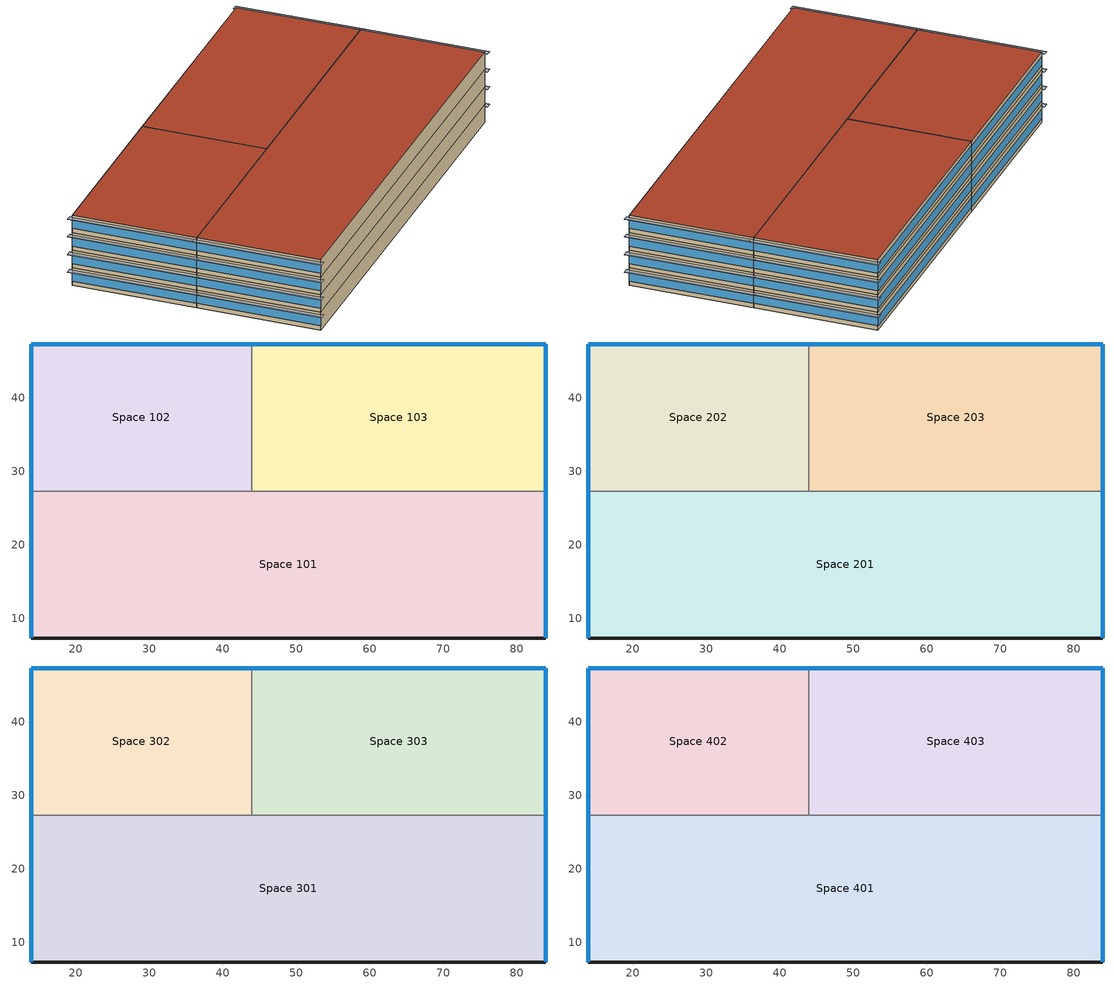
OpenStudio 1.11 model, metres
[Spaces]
Space 101
 floor ground: 83.94,27.33 83.94,7.33 13.94,7.33 13.94,27.33 z0
 wall outside: 13.94,27.33 13.94,7.33 83.94,7.33 83.94,27.33 z0:3
 wall to Space 102: 43.94,27.33 13.94,27.33 z0:3
 wall to Space 103: 83.94,27.33 43.94,27.33 z0:3
 window: 13.94,27.31 13.94,7.36 / 83.94,7.36 83.94,27.31 z0.75:2.25
Space 102
 floor ground: 43.94,47.33 43.94,27.33 13.94,27.33 13.94,47.33 z0
 wall outside: 43.94,47.33 13.94,47.33 13.94,27.33 z0:3
 wall to Space 103: 43.94,27.33 43.94,47.33 z0:3
 window: 43.92,47.33 13.97,47.33 / 13.94,47.31 13.94,27.36 z0.75:2.25
Space 103
 floor ground: 83.94,47.33 83.94,27.33 43.94,27.33 43.94,47.33 z0
 wall outside: 83.94,27.33 83.94,47.33 43.94,47.33 z0:3
 window: 83.94,27.36 83.94,47.31 / 83.92,47.33 43.97,47.33 z0.75:2.25
Space 201
 floor to Space 101: 83.94,27.33 83.94,7.33 13.94,7.33 13.94,27.33 z3
 wall outside: 13.94,27.33 13.94,7.33 83.94,7.33 83.94,27.33 z3:6
 wall to Space 202: 43.94,27.33 13.94,27.33 z3:6
 wall to Space 203: 83.94,27.33 43.94,27.33 z3:6
 window: 83.94,7.36 83.94,27.31 / 13.94,27.31 13.94,7.36 z3.75:5.25
Space 202
 floor to Space 102: 43.94,47.33 43.94,27.33 13.94,27.33 13.94,47.33 z3
 wall outside: 43.94,47.33 13.94,47.33 13.94,27.33 z3:6
 wall to Space 203: 43.94,27.33 43.94,47.33 z3:6
 window: 43.92,47.33 13.97,47.33 / 13.94,47.31 13.94,27.36 z3.75:5.25
Space 203
 floor to Space 103: 83.94,47.33 83.94,27.33 43.94,27.33 43.94,47.33 z3
 wall outside: 83.94,27.33 83.94,47.33 43.94,47.33 z3:6
 window: 83.92,47.33 43.97,47.33 / 83.94,27.36 83.94,47.31 z3.75:5.25
Space 301
 floor to Space 201: 83.94,27.33 83.94,7.33 13.94,7.33 13.94,27.33 z6
 wall outside: 13.94,27.33 13.94,7.33 83.94,7.33 83.94,27.33 z6:9
 wall to Space 302: 43.94,27.33 13.94,27.33 z6:9
 wall to Space 303: 83.94,27.33 43.94,27.33 z6:9
 window: 83.94,7.36 83.94,27.31 / 13.94,27.31 13.94,7.36 z6.75:8.25
Space 302
 floor to Space 202: 43.94,47.33 43.94,27.33 13.94,27.33 13.94,47.33 z6
 wall outside: 43.94,47.33 13.94,47.33 13.94,27.33 z6:9
 wall to Space 303: 43.94,27.33 43.94,47.33 z6:9
 window: 43.92,47.33 13.97,47.33 / 13.94,47.31 13.94,27.36 z6.75:8.25
Space 303
 floor to Space 203: 83.94,47.33 83.94,27.33 43.94,27.33 43.94,47.33 z6
 wall outside: 83.94,27.33 83.94,47.33 43.94,47.33 z6:9
 window: 83.92,47.33 43.97,47.33 / 83.94,27.36 83.94,47.31 z6.75:8.25
Space 401
 floor to Space 301: 83.94,27.33 83.94,7.33 13.94,7.33 13.94,27.33 z9
 wall outside: 13.94,27.33 13.94,7.33 83.94,7.33 83.94,27.33 z9:12
 wall to Space 402: 43.94,27.33 13.94,27.33 z9:12
 wall to Space 403: 83.94,27.33 43.94,27.33 z9:12
 window: 83.94,7.36 83.94,27.31 / 13.94,27.31 13.94,7.36 z9.75:11.25
 roof outside: 83.94,7.33 83.94,27.33 13.94,27.33 13.94,7.33 z12
Space 402
 floor to Space 302: 43.94,47.33 43.94,27.33 13.94,27.33 13.94,47.33 z9
 wall outside: 43.94,47.33 13.94,47.33 13.94,27.33 z9:12
 wall to Space 403: 43.94,27.33 43.94,47.33 z9:12
 window: 43.92,47.33 13.97,47.33 / 13.94,47.31 13.94,27.36 z9.75:11.25
 roof outside: 43.94,27.33 43.94,47.33 13.94,47.33 13.94,27.33 z12
Space 403
 floor to Space 303: 83.94,47.33 83.94,27.33 43.94,27.33 43.94,47.33 z9
 wall outside: 83.94,27.33 83.94,47.33 43.94,47.33 z9:12
 window: 83.94,27.36 83.94,47.31 / 83.92,47.33 43.97,47.33 z9.75:11.25
 roof outside: 83.94,27.33 83.94,47.33 43.94,47.33 43.94,27.33 z12
shading: 84.92,6.91 84.92,27.76 83.94,27.76 83.94,6.91 z5.7; 84.92,6.91 84.92,27.76 83.94,27.76 83.94,6.91 z8.7; 84.92,6.91 84.92,27.76 83.94,27.76 83.94,6.91 z2.7; 84.92,26.91 84.92,47.76 83.94,47.76 83.94,26.91 z11.7; 84.92,26.91 84.92,47.76 83.94,47.76 83.94,26.91 z5.7; 84.92,26.91 84.92,47.76 83.94,47.76 83.94,26.91 z8.7; 84.92,6.91 84.92,27.76 83.94,27.76 83.94,6.91 z11.7; 84.92,26.91 84.92,47.76 83.94,47.76 83.94,26.91 z2.7; 13.94,26.91 13.94,47.76 12.96,47.76 12.96,26.91 z8.7; 13.94,6.91 13.94,27.76 12.96,27.76 12.96,6.91 z8.7; 13.94,26.91 13.94,47.76 12.96,47.76 12.96,26.91 z2.7; 13.94,26.91 13.94,47.76 12.96,47.76 12.96,26.91 z5.7; 13.94,6.91 13.94,27.76 12.96,27.76 12.96,6.91 z2.7; 13.94,6.91 13.94,27.76 12.96,27.76 12.96,6.91 z11.7; 13.94,26.91 13.94,47.76 12.96,47.76 12.96,26.91 z11.7; 13.94,6.91 13.94,27.76 12.96,27.76 12.96,6.91 z5.7
[Building]
Building 1: Space Type=189.1-2009 - Office - OpenOffice - CZ4-8; Default Construction Set=189.1-2009 - CZ5 - Office
[Site]
Site 1
[ClimateZones]
Climate Zone Institution Name 1=ASHRAE; Climate Zone Document Name 1=ANSI/ASHRAE Standard 169; Climate Zone Document Year 1=2006; Climate Zone Institution Name 2=CEC; Climate Zone Document Name 2=California Climate Zone Descriptions; Climate Zone Document Year 2=1995
[DefaultConstructionSet]
189.1-2009 - CZ5 - Office: Default Exterior Surface Constructions=Default Surface Constructions 13; Default Interior Surface Constructions=Default Surface Constructions 14; Default Ground Contact Surface Constructions=Default Surface Constructions 15; Default Exterior SubSurface Constructions=Default Sub Surface Constructions 9; Default Interior SubSurface Constructions=Default Sub Surface Constructions 10; Interior Partition Construction=Interior Partition
[DefaultSurfaceConstructions]
Name | Floor Construction | Wall Construction | Roof Ceiling Construction
Default Surface Constructions 13 | ExtSlabCarpet 4in ClimateZone 1-8 | ASHRAE 189.1-2009 ExtWall Mass ClimateZone 5 | ASHRAE 189.1-2009 ExtRoof IEAD ClimateZone 2-5
Default Surface Constructions 14 | Interior Floor | Interior Wall | Interior Ceiling
Default Surface Constructions 15 | ExtSlabCarpet 4in ClimateZone 1-8 | ExtSlabCarpet 4in ClimateZone 1-8 | ExtSlabCarpet 4in ClimateZone 1-8
[Construction]
ExtSlabCarpet 4in ClimateZone 1-8: MAT-CC05 4 HW CONCRETE, CP02 CARPET PAD
Interior Floor: F16 Acoustic tile, F05 Ceiling air space resistance, M11 100mm lightweight concrete
Interior Wall: G01a 19mm gypsum board, F04 Wall air space resistance, G01a 19mm gypsum board
Interior Ceiling: M11 100mm lightweight concrete, F05 Ceiling air space resistance, F16 Acoustic tile
Exterior Door: F08 Metal surface, I01 25mm insulation board
Interior Window: Clear 3mm
Interior Door; Interior Partition: G05 25mm wood
ASHRAE 189.1-2009 ExtRoof IEAD ClimateZone 2-5: Roof Membrane, Roof Insulation [21], Metal Decking
ASHRAE 189.1-2009 ExtWindow ClimateZone 4-5: Theoretical Glass [207]
ASHRAE 189.1-2009 ExtWall Mass ClimateZone 5: 1IN Stucco, 8IN Concrete HW, Wall Insulation [40], 1/2IN Gypsum
[Material] Thermal Absorptance=0.9
Name | Roughness | Thickness {m} | Conductivity {W/m-K} | Density {kg/m3} | Specific Heat {J/kg-K} | Solar Absorptance | Visible Absorptance
MAT-CC05 4 HW CONCRETE | Rough | 0.1016 | 1.311 | 2240 | 836.8 | 0.85 | 0.85
1IN Stucco | Smooth | 0.0253 | 0.6918 | 1858 | 837 | 0.92 | 0.92
8IN Concrete HW | MediumRough | 0.2033 | 1.7296 | 2243 | 837 | 0.65 | 0.65
1/2IN Gypsum | Smooth | 0.0127 | 0.16 | 784.9 | 830 | 0.4 | 0.4
Roof Membrane | VeryRough | 0.0095 | 0.16 | 1121.29 | 1460 | 0.7 | 0.7
Metal Decking | MediumSmooth | 0.0015 | 45.006 | 7680 | 418.4 | 0.6 | 0.6
F16 Acoustic tile | MediumSmooth | 0.0191 | 0.06 | 368 | 590 | 0.3 | 0.3
M11 100mm lightweight concrete | MediumRough | 0.1016 | 0.53 | 1280 | 840 | 0.5 | 0.5
G01a 19mm gypsum board | MediumSmooth | 0.019 | 0.16 | 800 | 1090 | 0.4 | 0.4
F08 Metal surface | Smooth | 0.0008 | 45.28 | 7824 | 500 | 0.7 | 0.7
I01 25mm insulation board | MediumRough | 0.0254 | 0.03 | 43 | 1210 | 0.6 | 0.6
G05 25mm wood | MediumSmooth | 0.0254 | 0.15 | 608 | 1630 | 0.5 | 0.5
Roof Insulation [21] | MediumRough | 0.2105 | 0.049 | 265 | 836.8 | 0.7 | 0.7
Wall Insulation [40] | MediumRough | 0.0794 | 0.0432 | 91 | 837 | 0.5 | 0.5
[Material:NoMass]
CP02 CARPET PAD: Roughness=Smooth; Thermal Resistance {m2-K/W}=0.1; Thermal Absorptance=0.9; Solar Absorptance=0.8; Visible Absorptance=0.8
[Material:AirGap]
Name | Thermal Resistance {m2-K/W}
F05 Ceiling air space resistance | 0.18
F04 Wall air space resistance | 0.15
[DefaultSubSurfaceConstructions]
Name | Fixed Window Construction | Operable Window Construction | Door Construction | Tubular Daylight Dome Construction | Tubular Daylight Diffuser Construction
Default Sub Surface Constructions 9 | ASHRAE 189.1-2009 ExtWindow ClimateZone 4-5 | ASHRAE 189.1-2009 ExtWindow ClimateZone 4-5 | Exterior Door | Interior Window | Interior Window
Default Sub Surface Constructions 10 | Interior Window | Interior Window | Interior Door
[WindowMaterial:Glazing] Optical Data Type=SpectralAverage; Thickness {m}=0.003; Back Side Solar Reflectance at Normal Incidence=0; Back Side Visible Reflectance at Normal Incidence=0; Infrared Transmittance at Normal Incidence=0; Dirt Correction Factor for Solar and Visible Transmittance=1; Solar Diffusing=No
Name | Solar Transmittance at Normal Incidence | Front Side Solar Reflectance at Normal Incidence | Visible Transmittance at Normal Incidence | Front Side Visible Reflectance at Normal Incidence | Front Side Infrared Hemispherical Emissivity | Back Side Infrared Hemispherical Emissivity | Conductivity {W/m-K}
Clear 3mm | 0.837 | 0.075 | 0.898 | 0.081 | 0.84 | 0.84 | 0.9
Theoretical Glass [207] | 0.3311 | 0.6189 | 0.44 | 0.51 | 0.9 | 0.9 | 0.0133
[SpaceType]
189.1-2009 - Office - OpenOffice - CZ4-8: Default Schedule Set=189.1-2009 - Office - OpenOffice - CZ4-8 Schedule Set; Design Specification Outdoor Air Object=189.1-2009 - Office - OpenOffice - CZ4-8 Ventilation; Standards Building Type=Office; Standards Space Type=OpenOffice
[DefaultScheduleSet]
189.1-2009 - Office - OpenOffice - CZ4-8 Schedule Set: Number of People Schedule=Office Work Occ; People Activity Level Schedule=Office Activity; Lighting Schedule=Office Bldg Light; Electric Equipment Schedule=Office Bldg Equip; Infiltration Schedule=Office Infil Quarter On
[Lights:Definition]
189.1-2009 - Office - OpenOffice - CZ4-8 Lights Definition: Design Level Calculation Method=Watts/Area; Watts per Space Floor Area {W/m2}=10.6563
[Lights]
189.1-2009 - Office - OpenOffice - CZ4-8 Lights: Lights Definition=189.1-2009 - Office - OpenOffice - CZ4-8 Lights Definition; Space or SpaceType=189.1-2009 - Office - OpenOffice - CZ4-8
[DesignSpecification:OutdoorAir]
189.1-2009 - Office - OpenOffice - CZ4-8 Ventilation: Outdoor Air Method=Sum; Outdoor Air Flow per Person {m3/s-person}=0.00943895
[People:Definition]
189.1-2009 - Office - OpenOffice - CZ4-8 People Definition: Number of People Calculation Method=People/Area; People per Space Floor Area {person/m2}=0.0565105; Fraction Radiant=0.3
[People]
189.1-2009 - Office - OpenOffice - CZ4-8 People: People Definition=189.1-2009 - Office - OpenOffice - CZ4-8 People Definition; Space or SpaceType=189.1-2009 - Office - OpenOffice - CZ4-8
[SpaceInfiltration:DesignFlowRate]
189.1-2009 - Office - OpenOffice - CZ4-8 Infiltration: Space or SpaceType=189.1-2009 - Office - OpenOffice - CZ4-8; Design Flow Rate Calculation Method=Flow/ExteriorArea; Flow per Exterior Surface Area {m3/s-m2}=0.000226568
[ElectricEquipment:Definition]
189.1-2009 - Office - OpenOffice - CZ4-8 Electric Equipment Definition: Design Level Calculation Method=Watts/Area; Watts per Space Floor Area {W/m2}=7.64238
[ElectricEquipment]
189.1-2009 - Office - OpenOffice - CZ4-8 Electric Equipment: Electric Equipment Definition=189.1-2009 - Office - OpenOffice - CZ4-8 Electric Equipment Definition; Space or SpaceType=189.1-2009 - Office - OpenOffice - CZ4-8
[BuildingStory] Nominal Floor to Floor Height {m}=3
Name | Nominal Z Coordinate {m}
Building Story 1 | 0
Building Story 2 | 3
Building Story 3 | 6
Building Story 4 | 9
[Space]
Name | Building Story
Space 101; Space 102; Space 103 | Building Story 1
Space 201; Space 202; Space 203 | Building Story 2
Space 301; Space 302; Space 303 | Building Story 3
Space 401; Space 402; Space 403 | Building Story 4
[Schedule:Ruleset]
Name | Default Day Schedule | Summer Design Day Schedule | Winter Design Day Schedule
Office Bldg Light | Office Bldg Light Default Schedule | Office Bldg Light Summer Design Day | Office Bldg Light Winter Design Day
Office Activity | Office Activity Default Schedule | Office Activity Summer Design Day | Office Activity Winter Design Day
Office Infil Quarter On | Office Infil Quarter On Default Schedule | Office Infil Quarter On Summer Design Day | Office Infil Quarter On Winter Design Day
Office Bldg Equip | Office Bldg Equip Default Schedule | Office Bldg Equip Summer Design Day | Office Bldg Equip Winter Design Day
Office Work Occ | Office Bldg Occ Default Schedule | Office Bldg Occ Summer Design Day | Office Bldg Occ Winter Design Day
[Schedule:Day]
Office Bldg Light Default Schedule: 5, 0, 0.05, 7, 0, 0.1, 8, 0, 0.3, 17, 0, 0.9, 18, 0, 0.7, 20, 0, 0.5, 22, 0, 0.3, 23, 0, 0.1, 24, 0, 0.05
Office Bldg Light Summer Design Day; Office Infil Quarter On Rule 1 Day Schedule; Office Bldg Equip Summer Design Day: 24, 0, 1
Office Bldg Light Winter Design Day; Office Bldg Equip Winter Design Day; Office Bldg Occ Winter Design Day; Office Bldg Occ Rule 1 Day Schedule: 24, 0, 0
Office Bldg Light Rule 1 Day Schedule: 24, 0, 0.05
Office Bldg Light Rule 2 Day Schedule: 6, 0, 0.05, 8, 0, 0.1, 14, 0, 0.5, 17, 0, 0.15, 24, 0, 0.05
Office Activity Default Schedule; Office Activity Summer Design Day; Office Activity Winter Design Day: 24, 0, 132
Office Infil Quarter On Default Schedule; Office Infil Quarter On Summer Design Day: 6, 0, 1, 22, 0, 0.25, 24, 0, 1
Office Infil Quarter On Winter Design Day; Office Infil Quarter On Rule 2 Day Schedule: 6, 0, 1, 18, 0, 0.25, 24, 0, 1
Office Bldg Equip Default Schedule: 8, 0, 0.4, 12, 0, 0.9, 13, 0, 0.8, 17, 0, 0.9, 18, 0, 0.8, 20, 0, 0.6, 22, 0, 0.5, 24, 0, 0.4
Office Bldg Equip Rule 1 Day Schedule: 24, 0, 0.3
Office Bldg Equip Rule 2 Day Schedule: 6, 0, 0.3, 8, 0, 0.4, 14, 0, 0.5, 17, 0, 0.35, 24, 0, 0.3
Office Bldg Occ Default Schedule: 6, 0, 0, 7, 0, 0.1, 8, 0, 0.2, 12, 0, 0.85, 13, 0, 0.5, 17, 0, 0.85, 18, 0, 0.7, 20, 0, 0.4, 22, 0, 0.1, 24, 0, 0.05
Office Bldg Occ Summer Design Day: 6, 0, 0, 22, 0, 1, 24, 0, 0.05
Office Bldg Occ Rule 2 Day Schedule: 6, 0, 0, 8, 0, 0.1, 14, 0, 0.4, 17, 0, 0.1, 24, 0, 0
[Schedule:Rule] Apply Monday=No; Apply Tuesday=No; Apply Wednesday=No; Apply Thursday=No; Apply Friday=No; Date Specification Type=DateRange; Start Month=1; Start Day=1; End Month=12; End Day=31
Name | Schedule Ruleset | Rule Order | Day Schedule | Apply Sunday | Apply Saturday
Office Bldg Light Rule 1 | Office Bldg Light | 0 | Office Bldg Light Rule 1 Day Schedule | Yes | No
Office Bldg Light Rule 2 | Office Bldg Light | 1 | Office Bldg Light Rule 2 Day Schedule | No | Yes
Office Infil Quarter On Rule 1 | Office Infil Quarter On | 0 | Office Infil Quarter On Rule 1 Day Schedule | Yes | No
Office Infil Quarter On Rule 2 | Office Infil Quarter On | 1 | Office Infil Quarter On Rule 2 Day Schedule | No | Yes
Office Bldg Equip Rule 1 | Office Bldg Equip | 0 | Office Bldg Equip Rule 1 Day Schedule | Yes | No
Office Bldg Equip Rule 2 | Office Bldg Equip | 1 | Office Bldg Equip Rule 2 Day Schedule | No | Yes
Office Work Occ Rule 1 | Office Work Occ | 0 | Office Bldg Occ Rule 1 Day Schedule | Yes | No
Office Work Occ Rule 2 | Office Work Occ | 1 | Office Bldg Occ Rule 2 Day Schedule | No | Yes
